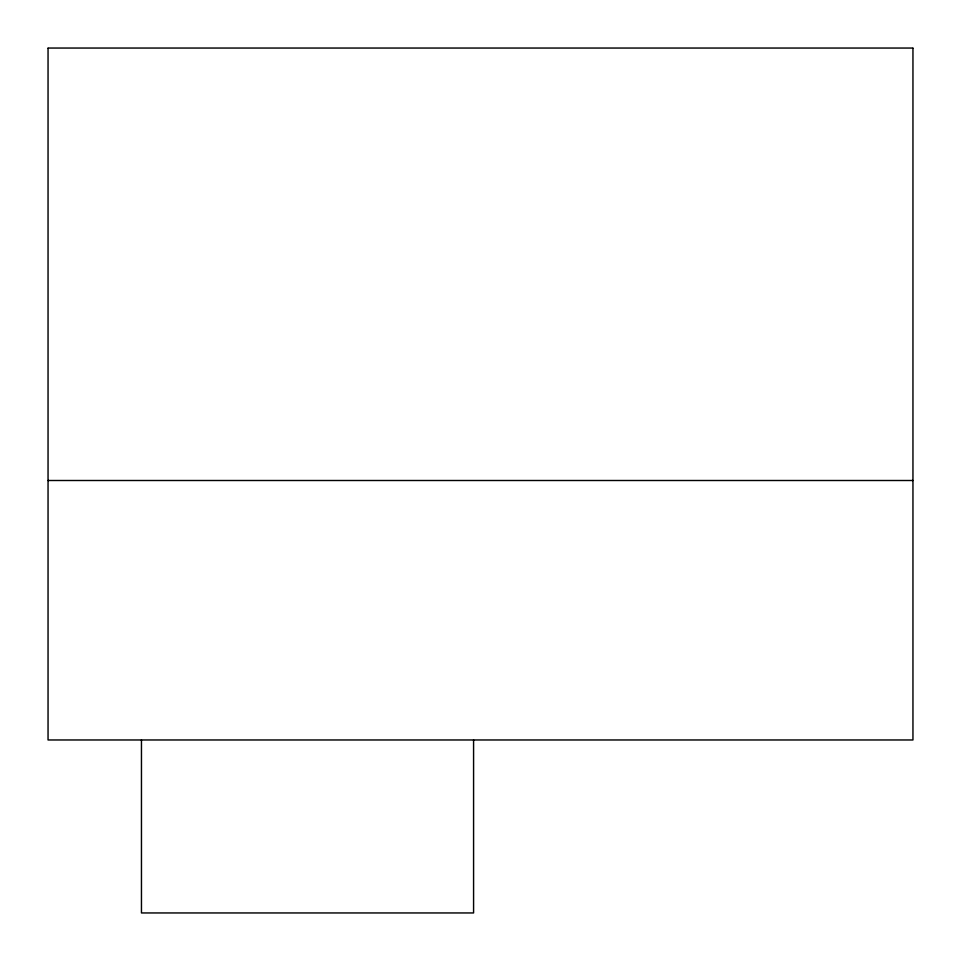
<?xml version="1.0" encoding="UTF-8"?>
<svg xmlns="http://www.w3.org/2000/svg" width="961" height="961" viewBox="0 0 961 961"><rect width="100%" height="100%" fill="white"/><g stroke="black" fill="none" stroke-linecap="round" stroke-linejoin="round"><path stroke-width="1.44" d="M48.05 48.05L912.95 48.05M48.05 480.5L912.95 480.5M912.95 48.338L912.95 739.97L48.05 739.97L48.05 48.338M473.581 739.97L473.581 912.95L141.459 912.95L141.459 739.97"/></g></svg>
